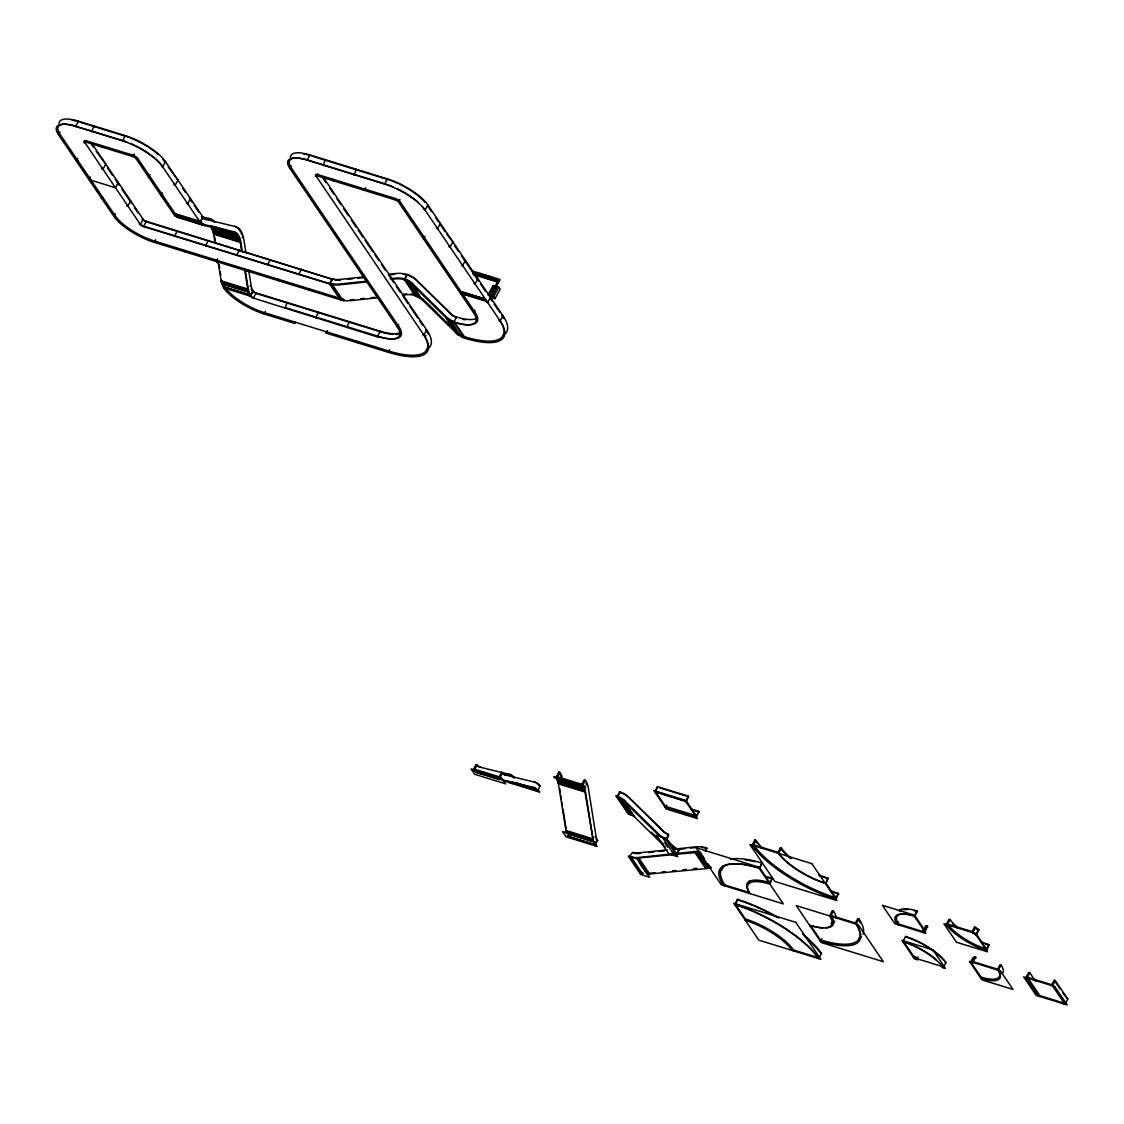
<?xml version="1.0" encoding="UTF-8"?>
<svg xmlns="http://www.w3.org/2000/svg" width="1124" height="1124" viewBox="0 0 1124 1124"><rect width="100%" height="100%" fill="white"/><g stroke="black" fill="none" stroke-linecap="round" stroke-linejoin="round"><path stroke-width="1.5" d="M486.509 277.853C488.645 273.16 483.432 278.485 485.554 276.911L486.945 277.979L487.38 277.178M486.355 276.925L486.509 275.942L485.737 276.743M364.415 276.841L339.996 279.426A20.316 16.326 -34.1 0 1 332.465 278.78L330.049 283.234A25.613 20.583 -34.1 0 0 339.504 284.063L367.422 281.112M667.417 849.856L639.5 852.807A20.316 16.326 -34.1 0 1 632.559 852.329L629.145 857.359L631.913 858.202L642.633 874.036L639.879 873.179L640.287 872.449L629.552 856.614A25.613 20.583 -34.1 0 0 639.022 857.443L672.166 853.931M705.085 850.882L706.645 847.889L705.844 847.651A30.896 24.84 -34.1 0 0 695.334 846.892L674.4 849.112M705.535 851.542L706.645 847.889M59.024 123.556A34.816 11.226 28.5 0 1 78.469 121.195L125.003 135.554A34.816 11.226 28.5 0 1 165.439 161.603L202.994 217.016L200.17 222.215L173.574 214.01L173.981 213.265L200.578 221.484L202.994 217.016A20.316 10.158 -72.8 0 0 206.493 219.616M480.721 767.411A20.316 10.158 -72.8 0 1 477.461 765.149L476.084 764.432L473.288 769.673L476.969 772.778M477.194 764.77L474.806 769.28A25.613 12.814 -72.8 0 0 477.953 772.104M506.207 775.279A20.316 10.158 -72.8 0 1 502.934 773.017L501.571 772.3L499.182 776.796A25.613 12.814 -72.8 0 0 500.812 778.637M502.667 772.638L499.885 777.892L502.737 780.604M515.509 782.74L534.195 788.528L537.609 791.465L540.082 785.718A30.896 15.455 -72.8 0 0 535.15 782.29L505.098 774.942A20.316 10.158 -72.8 0 1 501.838 772.68L501.571 772.3M59.867 132.042L58.462 134.655L113.791 216.286A34.816 11.226 28.5 0 0 154.227 242.334L343.129 300.656L346.768 300.81A26.47 21.272 -34.1 0 0 350.154 300.67L378.071 297.72M75.294 125.944A33.481 10.79 28.5 0 0 59.965 134.248L58.462 134.655A34.816 11.226 28.5 0 1 75.645 126.394L78.469 121.195L78.905 121.856A33.481 10.79 28.5 0 0 76.544 121.167M84.342 141.779L83.935 142.523L85.045 142.86A2.684 0.857 28.5 0 1 86.365 142.228L132.913 156.587A2.684 0.857 28.5 0 1 136.018 158.596L137.535 158.189A4.018 1.293 28.5 0 0 132.871 155.182L86.323 140.823A4.018 1.293 28.5 0 0 84.342 141.779L140.374 224.491A2.684 0.857 28.5 0 0 143.493 226.5L332.395 284.822L336.048 284.976A26.47 21.272 -34.1 0 0 339.42 284.836L367.337 281.885M86.323 140.823L86.365 142.228M77.767 158.47L76.362 161.069L77.879 160.662M101.834 145.614L101.877 147.019M90.285 176.946L88.88 179.545L115.477 187.75L118.301 182.552L117.191 182.214M89.99 179.882L90.398 179.138M102.256 168.193L101.848 168.937L102.958 169.274L105.782 164.076L96.186 151.22M102.368 198.161L102.776 197.417M102.916 197.613L101.272 197.81M114.367 187.413L114.774 186.668M132.871 155.182L132.913 156.587L134.318 153.988M115.196 213.686L113.791 216.286L115.294 215.892L59.965 134.248M127.153 204.947L126.745 205.678L127.855 206.029L130.679 200.831M126.886 205.875L127.293 205.13M149.956 174.473L148.537 177.072L150.054 176.665M139.657 147.848A33.481 10.79 28.5 0 1 161.912 165.72L161.505 166.464L162.615 166.802L165.439 161.603L164.329 161.266A33.481 10.79 28.5 0 0 162.629 159.032M91.648 143.226L143.198 219.292L140.374 224.491L139.278 224.154L139.671 223.409A4.018 1.293 28.5 0 0 144.336 226.416L330.484 283.894A25.613 20.583 -34.1 0 0 333.505 284.583M177.789 231.544L332.915 279.426L146.317 221.302L143.493 226.5L144.336 226.416M162.474 192.935L161.055 195.534L162.573 195.14M174.431 184.195L174.023 184.94L175.133 185.277L177.957 180.079L168.179 166.942M343.34 299.096A25.613 20.583 -34.1 0 1 340.333 298.408L154.171 240.929L154.227 242.334L155.632 239.735M174.684 214.347L175.091 213.616L137.535 158.189M186.949 202.657L186.542 203.402L187.652 203.753L190.476 198.555L189.366 198.203L192.26 202.475M177.339 230.884L174.515 236.082L175.358 235.998M199.06 221.878L199.468 221.133A25.613 12.814 -72.8 0 0 199.763 221.554M185.207 250.512L185.249 251.917M211.719 226.809L211.298 227.582L237.895 235.801L238.316 235.028M208.362 240.452L205.537 245.664L206.395 245.58M216.23 260.094L217.171 262.805M216.272 261.485L217.677 258.885M239.384 250.034L236.56 255.232L237.417 255.148M223.493 286.241A25.613 12.814 -72.8 0 0 224.055 287.154L223.648 287.899A34.816 11.226 28.5 0 0 264.084 313.947L295.106 323.529L295.064 322.124M224.758 288.236L225.165 287.491A25.613 12.814 -72.8 0 1 224.35 286.086M321.857 164.371L307.892 160.058A33.481 10.79 28.5 0 0 291.369 167.996L398.795 326.494L398.388 327.239L397.278 326.901L289.866 168.403L291.271 165.804M247.252 269.662L247.294 271.067M502.526 335.542A72.315 23.309 28.5 0 0 502.99 315.774L427.865 204.933A34.816 11.226 28.5 0 0 387.429 178.899L309.873 154.943L307.049 160.142A34.816 11.226 28.5 0 0 289.866 168.403M307.892 160.058L307.049 160.142L384.605 184.097A34.816 11.226 28.5 0 1 425.041 210.132L427.865 204.933M249.135 295.767L249.542 295.022A25.613 12.814 -72.8 0 1 248.98 294.109M248.643 269.915L251.116 285.454A20.316 10.158 -72.8 0 0 253.069 290.905L250.245 296.104L223.648 287.899L221.372 282.208L218.084 261.808M315.746 175.527L315.352 176.271L316.462 176.609A2.684 0.857 28.5 0 1 317.783 175.976L395.339 199.917A2.684 0.857 28.5 0 1 398.458 201.927L399.961 201.533A4.018 1.293 28.5 0 0 395.297 198.527L317.741 174.571A4.018 1.293 28.5 0 0 315.746 175.527L423.874 335.107A72.315 23.309 28.5 0 1 388.187 352.262L326.143 333.097L326.086 331.692M270.406 259.616L267.596 264.814L268.439 264.73M325.384 159.734L323.01 165.593L323.417 164.849L354.439 174.431L354.032 175.175L356.406 169.317M316.462 176.609L317.867 174.009M317.741 174.571L317.783 175.976M278.274 279.244L278.316 280.649M333.252 179.362L333.294 180.767M426.094 335.795L422.764 334.769L423.172 334.025A70.981 22.873 28.5 0 1 388.145 350.857L264.042 312.542L264.084 313.947L265.503 311.348M301.443 269.198L298.619 274.397L299.462 274.312M287.21 302.497L284.822 308.355L285.229 307.611L316.251 317.179L315.858 317.923L318.233 312.065M309.297 288.826L309.339 290.231M364.274 188.944L364.317 190.349L365.722 187.75M332.465 278.766L329.641 283.979L340.375 299.799L340.769 299.068L330.484 283.894L330.091 284.639M387.429 178.899L384.605 184.097L385.462 184.013A33.481 10.79 28.5 0 1 393.007 186.781M339.926 299.139L340.333 298.408M395.297 198.527L395.339 199.917M326.143 333.097L327.548 330.498M399.863 199.327L398.458 201.927L473.569 312.753L474.679 313.104L475.073 312.36L399.961 201.533M349.255 321.647L346.88 327.505L347.288 326.761L378.31 336.343L377.903 337.088L253.35 298.113A2.684 0.857 28.5 0 1 250.245 296.104L247.968 290.413L244.681 270.027M412.48 219.995L410.977 220.402M422.638 206.83L425.041 210.132M357.123 341.274L357.165 342.68M424.9 236.265L423.495 238.878L424.998 238.471M399.849 332.69A40.183 12.954 28.5 0 1 380.277 331.229L377.453 336.427A40.183 12.954 28.5 0 0 397.278 326.901L398.697 324.302M436.857 227.526L436.449 228.27L437.559 228.608L440.383 223.409M388.834 274.256L395.817 273.511A30.896 24.84 -34.1 0 1 406.326 274.284L407.141 274.509L404.795 278.991L415.529 294.825L415.107 295.598L404.373 279.764L407.295 274.551L408.082 274.818A30.896 24.84 -34.1 0 1 416.287 279.834L450.584 313.582A20.316 16.326 -34.1 0 0 456.555 317.094L456.639 317.108M437.517 256.946L436.014 257.34M388.145 350.857L388.187 352.262L389.592 349.662M449.375 246.001L448.982 246.746L450.078 247.083L452.902 241.885L446.987 234.438M450.036 275.408L448.532 275.816M461.894 264.463L461.5 265.208L462.596 265.559L465.42 260.361L464.324 260.009M423.874 335.107L426.698 329.908L323.192 177.171M462.456 291.692L461.051 294.291L462.554 293.884L486.931 301.415L486.537 302.159L487.647 302.497L490.457 297.298M475.859 275.366L477.391 272.528M474.412 282.939L474.019 283.684L475.115 284.021L477.939 278.822L476.843 278.485M476.14 318.542A40.183 12.954 28.5 0 1 456.569 317.08L453.745 322.293L464.465 338.113A72.315 23.309 28.5 0 0 500.166 320.972L502.99 315.774L501.88 315.423A70.981 22.873 28.5 0 1 503.721 318.401M478.627 276.209L480.159 273.385M454.18 322.953L454.588 322.209A41.518 13.376 28.5 0 0 475.073 312.36M481.943 277.235L483.489 274.411M485.273 278.26L486.804 275.436M486.706 277.909L487.69 276.082C490.247 275.984 487.324 279.581 487.788 277.305M488.322 279.202L489.853 276.378M474.974 310.154L473.569 312.753A40.183 12.954 28.5 0 1 453.745 322.293L446.495 318.233L410.625 283.065L402.968 279.342A24.728 19.881 -34.1 0 0 395.255 278.921L391.77 279.3M491.371 280.143L492.902 277.319M464.029 337.453L464.423 336.722A70.981 22.873 28.5 0 0 499.449 319.89L499.056 320.621L500.166 320.972L424.338 209.05M494.967 281.267L496.499 278.429M390.098 278.71L395.339 278.148A25.613 20.583 -34.1 0 1 412.325 283.403L446.621 317.137A25.613 20.583 -34.1 0 0 454.138 321.548L464.872 337.383L464.465 338.113L457.229 334.067L421.359 298.9L413.688 295.176A24.728 19.881 -34.1 0 0 405.989 294.755L402.49 295.134M493.169 285.524L488.027 294.994L493.661 296.722L494.996 298.689L500.124 289.219L498.803 287.252L493.169 285.524L494.504 287.491M495.024 286.508L497.454 282.026M496.134 286.845L500.11 279.539L473.513 271.334L472.74 272.753L499.337 280.958M493.661 296.722L498.803 287.252M568.196 835.877A25.613 12.814 -72.8 0 0 568.744 836.79L568.351 837.535L567.241 835.891L593.823 844.11L594.933 845.74L597.532 840.19A20.316 10.158 -72.8 0 1 595.818 835.104L588.4 788.444A30.896 15.455 -72.8 0 0 585.773 780.744L584.354 779.916L581.895 784.327A25.613 12.814 -72.8 0 1 582.724 785.732M657.512 786.645L654.688 791.844L685.71 801.412L688.534 796.214L657.512 786.645L656.346 790.27M655.137 792.504L655.545 791.76L686.567 801.328L696.402 815.841L665.38 806.273L655.545 791.76M664.972 807.018L665.38 806.273M666.827 805.079L665.422 807.678L696.444 817.246L698.819 811.388L690.656 808.873M686.16 802.072L688.534 796.214M695.995 816.586L698.819 811.388M724.587 885.768L724.98 885.024A70.981 22.873 28.5 0 1 745.619 864.693M761.735 847.482A70.981 22.873 28.5 0 1 755.974 840.316L754.878 839.979L752.054 845.178A72.315 23.309 28.5 0 0 836.031 899.27L838.406 893.411A70.981 22.873 28.5 0 1 830.538 890.742M753.164 845.515L755.974 840.316M778.904 917.943A72.315 23.309 28.5 0 0 737.499 899.341L734.674 904.539A72.315 23.309 28.5 0 1 818.651 958.631L821.475 953.433A72.315 23.309 28.5 0 0 802.691 934.199M735.11 905.199L735.518 904.455A70.981 22.873 28.5 0 1 790.186 931.67M736.332 902.965L737.499 899.341M730.544 859.2A72.315 23.309 28.5 0 1 761.988 863.077L759.164 868.276A72.315 23.309 28.5 0 0 723.477 885.431M759.613 868.936L761.988 863.077M748.963 893.299L749.357 892.554A41.518 13.376 28.5 0 1 769.856 882.705L760.007 868.192A70.981 22.873 28.5 0 0 752.546 866.126M777.541 853.046L780.351 847.847L781.461 848.184A40.183 12.954 28.5 0 0 791.422 858.483M781.461 848.184L778.637 853.383A40.183 12.954 28.5 0 0 825.297 883.436L828.121 878.237A40.183 12.954 28.5 0 1 819.059 874.908M744.959 919.713L745.352 918.968L735.518 904.455M769.448 883.45L772.272 878.251A41.518 13.376 28.5 0 0 765.163 876.439M772.272 878.251L769.898 884.11A40.183 12.954 28.5 0 0 750.059 893.636M825.747 884.096L828.121 878.237M793.165 950.764L793.572 950.019L817.949 957.55L817.541 958.294M810.123 926.078L810.53 925.333L820.365 939.847L819.958 940.591M835.582 898.61L838.406 893.411M830.608 916.229L833.432 911.03L832.322 910.679L829.498 915.877A40.183 12.954 28.5 0 1 809.673 925.417M821.813 938.638L820.408 941.252A72.315 23.309 28.5 0 0 856.095 924.097L858.919 918.898L857.809 918.547L854.985 923.745M898.512 921.835L897.107 924.434A34.816 11.226 28.5 0 1 914.29 916.172L917.114 910.974L914.739 916.833M898.216 924.771L898.61 924.026A33.481 10.79 28.5 0 1 911.62 915.119M905.593 936.447L902.769 941.645A34.816 11.226 28.5 0 1 943.205 967.694L946.029 962.495A34.816 11.226 28.5 0 0 905.593 936.447L906.042 937.107A33.481 10.79 28.5 0 1 908.501 937.922M903.218 942.305L903.626 941.561A33.481 10.79 28.5 0 1 913.77 945.481M922.593 932.302L925.417 927.103A4.018 1.293 28.5 0 1 927.398 926.148L925.024 932.007A2.684 0.857 28.5 0 0 923.689 932.639L927.398 926.148M913.053 956.819L913.461 956.074L903.626 941.561M918.027 956.889L916.622 959.489A2.684 0.857 28.5 0 0 913.503 957.479M942.502 966.612L918.125 959.081L917.718 959.826L914.402 958.8L901.884 940.324L932.906 949.906L945.424 968.382L942.095 967.357L942.502 966.612A33.481 10.79 28.5 0 0 940.802 964.378M947.279 924.785L950.103 919.587L949.007 919.235L946.183 924.448A34.816 11.226 28.5 0 0 986.605 950.483L988.994 944.624A33.481 10.79 28.5 0 1 981.435 941.856M971.656 932.316L974.48 927.103L975.59 927.455A2.684 0.857 28.5 0 0 978.709 929.45L976.334 935.309M975.59 927.455L972.766 932.653A2.684 0.857 28.5 0 0 975.885 934.648L978.709 929.45M974.494 956.861A2.684 0.857 28.5 0 1 973.173 957.493L970.349 962.692A2.684 0.857 28.5 0 0 971.67 962.06L974.494 956.861L975.604 957.198A4.018 1.293 28.5 0 1 975.098 958.407M970.799 963.352L972.808 959.643M972.78 962.397L975.604 957.198M986.169 949.822L988.994 944.624M980.634 977.866L981.041 977.121A33.481 10.79 28.5 0 0 997.564 969.183L973.187 961.652A4.018 1.293 28.5 0 1 971.206 962.608L981.041 977.121M997.157 969.928L999.981 964.729L1001.091 965.066A34.816 11.226 28.5 0 1 1002.215 973.679M1001.091 965.066L998.267 970.265A34.816 11.226 28.5 0 1 981.083 978.526M1026.971 977.936L1029.795 972.738L1028.685 972.386L1025.861 977.585L1038.379 996.061M1039.489 996.412L1039.897 995.667L1027.378 977.192L1051.755 984.722L1064.976 1004.28L1067.8 999.067L1055.281 980.606L1054.171 980.254L1051.347 985.467M1052.457 985.804L1055.281 980.606M1063.866 1003.929L1064.273 1003.184L1039.897 995.667M224.055 287.154L250.652 295.359L253.097 290.961L251.959 290.568A20.316 10.158 -72.8 0 1 251.116 289.037M562.422 778.201A30.896 15.455 -72.8 0 0 560.286 772.876L558.867 772.048L556.001 777.232L558.277 783.147L566.482 833.446M559.977 772.385L557.518 776.796A25.613 12.814 -72.8 0 1 557.813 777.246M585.463 780.253L582.583 785.437L584.859 791.352L593.823 844.11M595.875 841.721L594.231 844.658A25.613 12.814 -72.8 0 1 593.669 843.745M619.633 791.816L616.725 797.014L623.497 800.766L658.833 835.483L666.082 839.544L668.344 834.149A20.316 16.326 -34.1 0 1 662.935 830.833L628.639 797.099A30.896 24.84 -34.1 0 0 620.434 792.083L619.633 791.816L620.884 792.729A30.896 24.84 -34.1 0 1 629.075 797.759L663.385 831.493A20.316 16.326 -34.1 0 0 668.78 834.823L666.939 839.459A25.613 20.583 -34.1 0 1 665.506 838.954M620.083 792.476L617.596 796.902L617.146 796.242A25.613 20.583 -34.1 0 1 624.663 800.653L658.973 834.387A25.613 20.583 -34.1 0 0 666.49 838.799L677.224 854.633L676.817 855.378L674.063 854.521L663.329 838.687M673.22 846.007A20.316 16.326 -34.1 0 0 678.615 849.337L676.774 853.973A25.613 20.583 -34.1 0 1 672.054 851.795M679.275 849.547L677.224 854.633A25.613 20.583 -34.1 0 1 672.503 852.456M347.414 279.356L352.655 278.794M357.882 278.246L363.122 277.684M391.026 274.734L394.524 274.368M350.238 299.897L353.723 299.532M360.706 298.787L364.19 298.422M371.173 297.677L374.657 297.312M402.575 294.362L406.059 293.982A25.613 20.583 -34.1 0 1 406.888 293.912M648.674 852.54L653.901 851.992M659.142 851.444L664.368 850.882M680.076 849.224L685.303 848.662M690.543 848.114L695.77 847.552M677.393 853.383L694.843 851.528A25.613 20.583 -34.1 0 1 699.732 851.486M635.186 858.343L672.082 854.704M675.58 854.338L699.479 852.259M649.742 873.278L654.983 872.73M661.966 871.985L665.45 871.62M672.433 870.875L675.917 870.51M682.9 869.765L686.385 869.4M693.368 868.655L696.852 868.29M639.317 862.684L647.129 874.205L710.972 868.164L708.05 863.85M201.435 216.693L209.949 218.744A30.896 15.455 -72.8 0 1 214.881 222.187M193.103 220.178L178.379 216.539A25.613 12.814 -72.8 0 1 173.981 213.265M193.454 221.105L177.69 217.269L174.684 215.653L136.018 158.596M174.684 215.653L204.273 225.488L233.666 232.612C241.042 234.958 240.297 245.243 241.66 251.017M478.093 772.202L484.303 773.776M489.418 775.012L497.932 777.077M477.841 773.059L484.641 774.703M489.755 775.939L498.269 778.005M533.788 788.388L503.145 780.815M706.293 848.311L707.094 848.55M311.868 156.081L386.249 179.053M356.069 174.937L383.832 183.507M80.464 122.333L125.452 136.215A33.481 10.79 28.5 0 1 129.162 137.479M90.454 130.623L75.645 126.394L122.179 140.753A34.816 11.226 28.5 0 1 162.615 166.802M473.078 274.509L498.564 282.377M489.362 296.961L494.996 298.689M460.924 291.481L485.301 298.998M461.739 292.676L486.116 300.206M202.994 217.016L201.884 216.679A20.316 10.158 -72.8 0 0 202.629 217.62M239.595 230.181L241.084 231.108A30.896 15.455 -72.8 0 1 243.683 238.78L245.903 252.633M239.651 230.265L240.367 230.055A30.896 15.455 -72.8 0 0 235.436 226.612L205.383 219.264A20.316 10.158 -72.8 0 1 204.062 218.758M213.265 226.36L235.253 233.23M212.717 226.528L235.984 233.708M211.41 226.289L236.335 233.989M211.748 226.598L236.672 234.298M181.105 217.382L200.606 223.409M237.009 234.621L210.413 226.416L213.138 231.628L215.063 242.812M210.722 226.767L237.473 235.169M176.257 216.623L203.43 225.151M177.255 217.115L204.708 225.601M211.733 228.214L238.316 236.419M211.86 228.439L238.457 236.644M212.113 228.917L238.695 237.122M212.338 229.422L238.934 237.628M212.562 229.942L239.159 238.148M212.773 230.49L239.37 238.695M212.956 231.052L239.553 239.257M213.138 231.628L239.735 239.848M213.307 232.232L239.89 240.452M213.448 232.865L240.044 241.07M213.574 233.497L240.171 241.716M213.686 234.171L240.283 242.377M148.396 222.468L176.145 231.038M425.589 329.571L426.698 329.908A72.315 23.309 28.5 0 1 426.249 349.69M221.105 280.817L247.702 289.037M221.231 281.52L247.828 289.725M380.277 331.229L256.174 292.914A2.684 0.857 28.5 0 1 253.069 290.905M221.372 282.208L247.968 290.413M221.526 282.883L248.123 291.088M255.724 293.238A4.018 1.293 28.5 0 0 256.623 293.575L348.075 321.801M349.704 322.307L380.727 331.889A41.518 13.376 28.5 0 0 392.81 334.39M221.695 283.529L248.292 291.734M221.779 283.796L248.376 292.015M222.538 286.255L249.135 294.46M317.895 317.685L345.644 326.255M659.591 787.798L687.354 796.368M691.105 809.533L699.269 812.048M556.422 777.85L583.019 786.069M556.549 778.075L583.145 786.294M557.04 779.058L583.637 787.264M557.265 779.578L583.848 787.784M557.462 780.126L584.058 788.331M557.659 780.688L584.255 788.893M557.827 781.278L584.424 789.484M557.996 781.883L584.592 790.088M558.136 782.501L584.733 790.706M558.277 783.147L584.859 791.352M558.389 783.807L584.972 792.013M665.366 847.201L634.231 816.6L627.459 812.849L627.88 812.076A25.613 20.583 -34.1 0 1 628.597 812.315M513.823 777.977L514.595 777.85A30.896 15.455 -72.8 0 0 509.664 774.422L479.611 767.074A20.316 10.158 -72.8 0 1 477.124 765.683M540.419 786.182L538.972 785.381M515.017 782.74L535.333 789.118M510.76 781.672L515.747 783.217M519.077 784.243L535.698 789.371M511.111 781.953L536.05 789.652M500.321 779.072L479.189 772.539A25.613 12.814 -72.8 0 1 478.36 772.272M474.398 771.317L500.995 779.522M507.908 781.25L508.793 782.571L539.829 792.139L538.93 790.832L509.79 781.742L537.188 790.832M475.958 772.286L499.435 779.733M898.61 924.026L922.987 931.557A4.018 1.293 28.5 0 1 924.968 930.602L915.133 916.088A33.481 10.79 28.5 0 0 912.758 915.4M565.808 830.467L592.404 838.673M597.799 840.597L596.423 839.853A20.316 10.158 -72.8 0 1 596.212 839.488M565.92 831.156L592.517 839.375M566.06 831.844L592.657 840.064M566.398 833.165L592.994 841.37M568.14 833.952L591.407 841.131M568.744 836.79L595.341 845.009A25.613 12.814 -72.8 0 1 592.882 838.167L585.463 791.507A25.613 12.814 -72.8 0 0 583.005 784.664L556.422 776.459A25.613 12.814 -72.8 0 1 556.97 777.372M724.98 885.024L749.357 892.554M1067.8 999.067L1062.84 993.054M944.919 962.158L946.029 962.495M820.365 953.096L821.475 953.433M679.711 850.208L679.065 849.983A20.316 16.326 -34.1 0 1 673.669 846.667L667.094 839.979M436.084 311.826L423.046 299.237A25.613 20.583 -34.1 0 0 421.992 298.267M436.519 312.486L445.104 320.916M445.877 321.464L449.558 325.075M453.674 329.36L457.356 332.971M654.547 835.104L663.132 843.534M651.316 832.153L658.678 839.375M510.437 782.43L511.013 783.245M1054.171 980.254L1059.946 988.783M1029.795 972.738L1035.569 981.266M495.881 289.121L495.403 288.418A1.419 1.138 -34.1 0 0 494.869 286.873A1.419 1.138 -34.1 0 0 493.043 287.688L493.52 288.39M492.228 290.765L491.764 290.062A1.419 1.138 -34.1 0 1 493.577 289.233L494.054 289.936M494.588 291.481L494.11 290.793A1.419 1.138 -34.1 0 0 493.577 289.233M490.598 293.294L490.12 292.591A1.7 1.363 -34.1 0 1 492.298 291.608L492.762 292.31M493.408 294.165L492.93 293.462A1.7 1.363 -34.1 0 0 492.298 291.608M427.724 206.015L431.574 211.705M435.424 217.382L438.318 221.653M440.243 224.491L445.062 231.6M454.686 245.805L458.536 251.481M461.43 255.752L478.768 281.323M480.693 284.161L485.498 291.271M490.317 298.38L492.242 301.218M494.167 304.056L499.955 312.584M483.784 298.534L485.413 300.937M482.252 298.071L483.896 300.473M480.735 297.593L482.365 299.996M479.217 297.129L480.847 299.532M477.686 296.652L479.316 299.054M476.169 296.188L477.798 298.591M474.637 295.71L476.267 298.113M473.12 295.247L474.749 297.649M471.588 294.769L473.218 297.172M470.071 294.305L471.701 296.708M468.539 293.828L470.183 296.244M467.022 293.364L468.652 295.767M465.505 292.886L467.134 295.303M463.973 292.423L465.603 294.825M462.456 291.945L464.086 294.362M450.991 321.436L461.711 337.27M448.518 319.806L459.238 335.64M448.237 319.623L458.971 335.458M447.633 319.174L458.367 335.008M446.495 318.233L457.777 334.545M445.961 317.727L456.695 333.561M407.295 274.551L408.532 275.478A30.896 24.84 -34.1 0 1 416.695 280.48L451.033 314.228A20.316 16.326 -34.1 0 0 453.773 316.336M411.159 283.515L422.385 299.827M410.625 283.065L421.359 298.9M410.091 282.63L420.826 298.464M409.529 282.222L420.264 298.057M408.939 281.829L419.673 297.663M408.349 281.464L419.069 297.298M407.731 281.112L418.451 296.947M407.085 280.789L417.819 296.624M406.438 280.494L417.173 296.329M323.052 178.28L325.988 182.594M329.894 188.368L333.8 194.129M336.722 198.442L340.628 204.217M343.565 208.53L348.44 215.738M351.376 220.065L356.252 227.259M358.205 230.153L363.094 237.347M365.047 240.227L372.859 251.762M374.812 254.642L378.718 260.403M381.654 264.73L385.56 270.491M388.483 274.818L393.372 282.012M396.294 286.339L400.2 292.1M403.137 296.427L408.012 303.635M409.965 306.515L417.777 318.036M419.73 320.916L422.666 325.243M332.395 284.822L343.129 300.656M700.238 852.329L704.144 858.09M698.707 852.203L709.441 868.037M697.934 852.175L708.668 868.009M697.147 852.161L707.881 867.995M696.36 852.189L707.094 868.023M695.573 852.231L706.293 868.065M694.758 852.301L705.493 868.135M664.762 842.817L667.684 847.131M624.003 801.243L634.737 817.078M623.497 800.766L634.231 816.6M622.429 799.881L633.711 816.15M621.867 799.473L632.601 815.307M621.291 799.08L632.025 814.914M620.687 798.714L631.421 814.549M620.069 798.377L630.803 814.197M619.436 798.054L630.171 813.874M618.116 797.464L628.85 813.298M617.779 797.337L628.513 813.172M256.623 293.575L256.174 292.914L253.35 298.113L254.207 298.029A4.018 1.293 28.5 0 1 249.542 295.022M638.938 858.216L649.672 874.051M638.095 858.3L648.815 874.121M637.238 858.343L647.972 874.177M182.622 188.256L185.516 192.527M194.185 205.313L198.99 212.422M161.912 165.72L201.28 223.859M125.452 136.215L125.003 135.554L122.628 141.413L123.022 140.669L91.999 131.101L91.606 131.845L93.98 125.986L94.416 126.647M91.48 144.265L93.362 147.047M107.553 167.996L112.372 175.105M115.266 179.362L119.102 185.038M121.982 189.282L131.564 203.402M134.43 207.645L138.266 213.307M584.354 779.916L584.663 780.407A30.896 15.455 -72.8 0 1 585.309 781.573M558.867 772.048L559.176 772.539A30.896 15.455 -72.8 0 1 559.822 773.705M559.696 788.486L560.244 791.928M560.792 795.385L561.34 798.841M561.902 802.297L562.45 805.753M562.998 809.21L566.018 828.219M242.419 252.24L240.775 241.871A25.613 12.814 -72.8 0 0 233.918 231.755L204.975 224.744A25.613 12.814 -72.8 0 1 200.578 221.484M245.173 269.507L248.193 288.517A25.613 12.814 -72.8 0 0 250.652 295.359M214.726 237.108L215.274 240.564M219.124 264.758L219.672 268.214M220.22 271.671L220.768 275.127M398.795 326.494A41.518 13.376 28.5 0 1 384.057 337.874M382.666 337.551A41.518 13.376 28.5 0 1 379.786 336.779M426.572 331.074A70.981 22.873 28.5 0 1 428.188 333.969M387.878 179.545A33.481 10.79 28.5 0 1 390.337 180.36M391.588 180.809A33.481 10.79 28.5 0 1 398.037 183.465M399.329 184.083A33.481 10.79 28.5 0 1 403.235 186.036M404.514 186.725A33.481 10.79 28.5 0 1 425.069 202.376M396.913 188.537A33.481 10.79 28.5 0 1 417.959 202.095M290.428 157.318A34.816 11.226 28.5 0 1 309.873 154.943M303.536 153.96A33.481 10.79 28.5 0 1 306.796 154.634M307.948 154.929A33.481 10.79 28.5 0 1 310.322 155.604M398.767 334.109A41.518 13.376 28.5 0 1 396.041 334.446M254.783 292.788A4.018 1.293 28.5 0 1 253.462 291.987M253.083 291.692A4.018 1.293 28.5 0 1 252.422 291.116M413.604 293.757A25.613 20.583 -34.1 0 1 416.512 294.657M417.201 294.952A25.613 20.583 -34.1 0 1 417.875 295.261M405.244 279.651A25.613 20.583 -34.1 0 1 406.677 280.143M409.333 281.436A25.613 20.583 -34.1 0 1 409.965 281.815M411.145 282.658A25.613 20.583 -34.1 0 1 411.707 283.093M412.241 283.571A25.613 20.583 -34.1 0 1 412.761 284.063M464.423 336.722A25.613 20.583 -34.1 0 1 458.522 333.716M454.588 322.209A25.613 20.583 -34.1 0 1 451.131 320.776M449.881 320.031A25.613 20.583 -34.1 0 1 448.687 319.202M448.125 318.752A25.613 20.583 -34.1 0 1 447.591 318.289M456.442 317.558A20.316 16.326 -34.1 0 1 454.798 316.884M403.08 274.214A30.896 24.84 -34.1 0 1 405.876 274.706M410.948 293.94A25.613 20.583 -34.1 0 1 414.039 294.418M415.529 294.825A25.613 20.583 -34.1 0 1 417.65 295.612M418.985 296.258A25.613 20.583 -34.1 0 1 419.617 296.61M344.562 299.869A25.613 20.583 -34.1 0 1 340.769 299.068M340.432 280.087A20.316 16.326 -34.1 0 1 334.685 279.876M464.872 337.383A25.613 20.583 -34.1 0 1 460.166 335.205M465.434 319.792A41.518 13.376 28.5 0 1 462.765 319.272M264.042 312.542A33.481 10.79 28.5 0 1 226.865 289.725M222.988 285.229A25.613 12.814 -72.8 0 1 222.355 283.529M222.004 282.307A25.613 12.814 -72.8 0 1 221.597 280.312M250.216 286.213A20.316 10.158 -72.8 0 1 250.118 285.693M234.452 232.05A25.613 12.814 -72.8 0 1 235.576 232.837M235.928 233.16A25.613 12.814 -72.8 0 1 236.265 233.497M236.911 234.256A25.613 12.814 -72.8 0 1 237.206 234.677M234.326 226.275A30.896 15.455 -72.8 0 1 237.206 227.652M237.656 228.003A30.896 15.455 -72.8 0 1 238.485 228.79M238.878 229.24A30.896 15.455 -72.8 0 1 239.257 229.718M239.96 230.743A30.896 15.455 -72.8 0 1 240.592 231.909M241.168 233.188A30.896 15.455 -72.8 0 1 241.674 234.579M242.278 236.841A30.896 15.455 -72.8 0 1 242.433 237.656M211.424 226.388A25.613 12.814 -72.8 0 1 212.014 227.259M212.281 227.736A25.613 12.814 -72.8 0 1 213.012 229.282M213.602 231.038A25.613 12.814 -72.8 0 1 214.178 233.652M203.753 218.576A20.316 10.158 -72.8 0 1 202.896 217.887M203.865 224.407A25.613 12.814 -72.8 0 1 203.43 224.294M201.828 223.521A25.613 12.814 -72.8 0 1 200.072 221.948M179.489 216.876A25.613 12.814 -72.8 0 1 175.091 213.616M208.853 218.407A30.896 15.455 -72.8 0 1 213.771 221.85M72.119 120.198A33.481 10.79 28.5 0 1 75.392 120.872M124.244 141.062A33.481 10.79 28.5 0 1 126.745 141.933M130.581 143.451A33.481 10.79 28.5 0 1 134.473 145.207M135.779 145.839A33.481 10.79 28.5 0 1 138.378 147.16M130.426 137.957A33.481 10.79 28.5 0 1 136.903 140.753M138.196 141.371A33.481 10.79 28.5 0 1 143.352 144.111M144.617 144.827A33.481 10.79 28.5 0 1 147.103 146.331M148.312 147.103A33.481 10.79 28.5 0 1 153.988 151.066M155.028 151.866A33.481 10.79 28.5 0 1 157.936 154.297M154.171 240.929A33.481 10.79 28.5 0 1 115.294 215.892M146.766 221.962A4.018 1.293 28.5 0 1 143.212 220.079M142.86 219.784A4.018 1.293 28.5 0 1 142.088 218.955M146.317 221.302A2.684 0.857 28.5 0 1 143.198 219.292M820.365 939.847A70.981 22.873 28.5 0 0 855.392 923.015L831.015 915.484A41.518 13.376 28.5 0 1 825.845 927.89M822.613 927.834A41.518 13.376 28.5 0 1 816.277 926.864M814.886 926.541A41.518 13.376 28.5 0 1 812.006 925.769M861.251 936.77A72.315 23.309 28.5 0 1 858.469 938.681M858.919 918.898A72.315 23.309 28.5 0 1 862.979 934.227M857.809 918.547A70.981 22.873 28.5 0 1 860.408 922.959M834.781 921.287A41.518 13.376 28.5 0 1 830.987 923.099M833.432 911.03A41.518 13.376 28.5 0 1 836.13 918.041M913.461 956.074A4.018 1.293 28.5 0 1 918.125 959.081M909.752 938.371A33.481 10.79 28.5 0 1 921.399 943.598M922.678 944.286A33.481 10.79 28.5 0 1 943.233 959.924M915.077 946.099A33.481 10.79 28.5 0 1 936.123 959.643M533.366 787.348A25.613 12.814 -72.8 0 1 534.546 787.952M535.291 788.5A25.613 12.814 -72.8 0 1 535.642 788.823M477.25 771.935A25.613 12.814 -72.8 0 1 473.696 768.928L500.278 777.148A25.613 12.814 -72.8 0 0 504.676 780.407L533.633 787.418A25.613 12.814 -72.8 0 1 538.031 790.692M534.041 781.939A30.896 15.455 -72.8 0 1 536.471 782.992M536.921 783.316A30.896 15.455 -72.8 0 1 538.593 784.903M508.554 774.071A30.896 15.455 -72.8 0 1 513.106 777.035M569.854 837.141A25.613 12.814 -72.8 0 1 569.039 835.722M567.044 833.179A25.613 12.814 -72.8 0 1 566.552 831.296M557.476 778.384A25.613 12.814 -72.8 0 1 558.122 780.07M558.614 781.953A25.613 12.814 -72.8 0 1 558.867 783.302M558.08 777.71A25.613 12.814 -72.8 0 1 558.347 778.201M562.604 778.988A30.896 15.455 -72.8 0 1 562.773 779.789M586.138 783.54A30.896 15.455 -72.8 0 1 586.602 784.974M595.467 837.801A20.316 10.158 -72.8 0 1 595.158 836.86M560.398 774.984A30.896 15.455 -72.8 0 1 560.89 776.375M639.949 853.467A20.316 16.326 -34.1 0 1 633.599 853.13M632.25 857.823A25.613 20.583 -34.1 0 1 630.002 857.275M642.085 872.336A25.613 20.583 -34.1 0 1 639.837 871.788M643.293 873.137A25.613 20.583 -34.1 0 1 640.287 872.449M705.577 867.363A25.613 20.583 -34.1 0 1 711.239 867.391M701.629 847.496A30.896 24.84 -34.1 0 1 705.38 848.086M791.38 932.513A70.981 22.873 28.5 0 1 817.949 957.55M737.934 900.001A70.981 22.873 28.5 0 1 752.307 905.199M753.951 905.874A70.981 22.873 28.5 0 1 777.26 917.493M804.447 936.278A70.981 22.873 28.5 0 1 819.551 951.944M745.352 918.968A41.518 13.376 28.5 0 1 793.572 950.019M745.395 920.373A40.183 12.954 28.5 0 1 792.055 950.426M838.855 894.072A72.315 23.309 28.5 0 1 830.833 891.36M761.917 848.55A72.315 23.309 28.5 0 1 759.599 846.021M757.534 843.562A72.315 23.309 28.5 0 1 754.878 839.979M807.116 875.315A41.518 13.376 28.5 0 0 826.154 883.352L835.989 897.865A70.981 22.873 28.5 0 1 753.558 844.77L777.934 852.301A41.518 13.376 28.5 0 0 785.859 860.942M805.922 874.669A41.518 13.376 28.5 0 1 787.011 861.939M827.053 878.42A41.518 13.376 28.5 0 1 819.199 875.456M790.636 858.483A41.518 13.376 28.5 0 1 780.351 847.847M746.954 864.932A70.981 22.873 28.5 0 1 751.113 865.789M721.805 870.369A72.315 23.309 28.5 0 1 721.608 868.009M722.802 868.571A70.981 22.873 28.5 0 1 723.42 865.522M744.819 859.762A70.981 22.873 28.5 0 1 754.963 861.672M749.357 883.169A41.518 13.376 28.5 0 1 749.09 881.076M768.493 877.746A40.183 12.954 28.5 0 1 772.722 878.912M974.424 933.538A4.018 1.293 28.5 0 0 976.728 934.578L986.563 949.092A33.481 10.79 28.5 0 1 947.687 924.04L972.063 931.571A4.018 1.293 28.5 0 0 973.988 933.271M979.144 930.11A4.018 1.293 28.5 0 1 977.304 929.337M976.854 929.084A4.018 1.293 28.5 0 1 974.48 927.103M989.429 945.284A34.816 11.226 28.5 0 1 985.579 943.977M957.62 928.171A34.816 11.226 28.5 0 1 952.997 923.984M958.407 928.171A33.481 10.79 28.5 0 1 950.103 919.587M898.807 910.623A34.816 11.226 28.5 0 1 917.114 910.974M899.959 911.297A33.481 10.79 28.5 0 1 901.237 910.412M903.008 909.836A33.481 10.79 28.5 0 1 907.813 909.611M914.037 910.651A33.481 10.79 28.5 0 1 917.563 911.634M926.541 926.71A2.684 0.857 28.5 0 1 927.834 926.808M664.818 838.673A25.613 20.583 -34.1 0 1 663.483 838.026M630.662 813.172A25.613 20.583 -34.1 0 1 631.323 813.509M632.587 814.254A25.613 20.583 -34.1 0 1 633.191 814.647M623.497 799.909A25.613 20.583 -34.1 0 1 625.113 801.314M483.194 276.082C481.381 277.909 484.402 272.696 483.194 276.082M488.659 276.827L487.493 276.968L488.659 276.827M484.303 275.043L484.163 277.122L485.751 275.492L484.303 275.043M489.39 276.602L489.235 278.696L490.823 277.052L489.39 276.602M684.825 800.105L653.789 790.523L666.307 808.985L697.344 818.567L684.825 800.105M584.803 786.126L553.781 776.544L554.68 777.864L585.702 787.446L584.803 786.126M618.045 796.382L615.826 795.694L628.344 814.169L630.564 814.858L618.045 796.382M811.879 863.654L749.834 844.489L774.872 881.441L836.916 900.591L811.879 863.654M502.091 778.567L471.068 768.985L474.651 774.267L505.674 783.85L502.091 778.567M974.986 933.341L943.963 923.759L956.482 942.235L987.504 951.803L974.986 933.341M665.197 838.223L656.332 835.483L668.85 853.959L677.716 856.699L665.197 838.223M758.264 866.955L696.22 847.805L721.257 884.743L783.302 903.907L758.264 866.955M913.391 914.852L882.368 905.27L894.887 923.745L925.909 933.327L913.391 914.852M593.584 841.159L562.548 831.577L566.131 836.846L597.153 846.428L593.584 841.159M858.314 924.771L796.27 905.621L821.307 942.558L883.352 961.722L858.314 924.771M1054.677 986.493L1023.655 976.911L1036.173 995.386L1067.196 1004.954L1054.677 986.493M637.125 858.764L628.26 856.038L640.778 874.5L649.644 877.24L637.125 858.764M1000.486 970.953L969.45 961.371L981.969 979.847L1013.005 989.429L1000.486 970.953M795.82 922.368L733.775 903.218L758.812 940.156L820.857 959.32L795.82 922.368M493.099 292.366A1.419 1.138 -34.1 0 0 494.701 290.54A1.419 1.138 -34.1 0 0 492.438 290.47A1.419 1.138 -34.1 0 0 493.099 292.366M491.624 295.205A1.7 1.363 -34.1 0 0 493.534 293.027A1.7 1.363 -34.1 0 0 490.837 292.942A1.7 1.363 -34.1 0 0 491.624 295.205M494.377 289.992A1.419 1.138 -34.1 0 0 495.979 288.18A1.419 1.138 -34.1 0 0 493.731 288.095A1.419 1.138 -34.1 0 0 494.377 289.992"/></g></svg>
